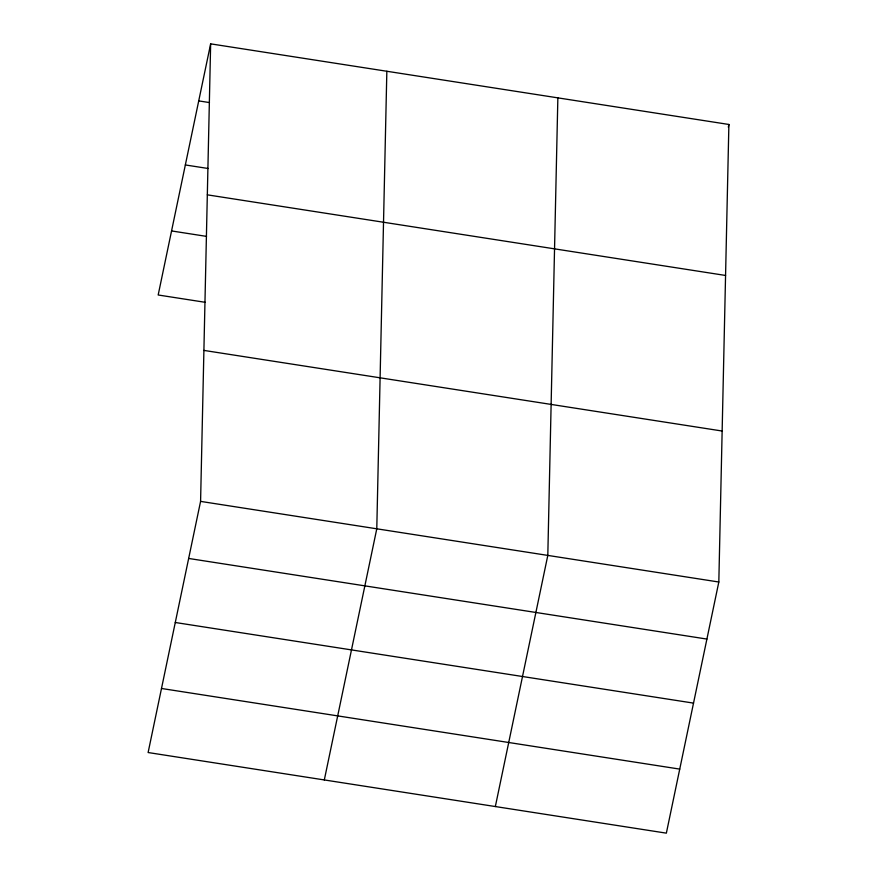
<?xml version="1.0" encoding="UTF-8"?>
<svg xmlns="http://www.w3.org/2000/svg" width="877" height="877" viewBox="0 0 877 877"><rect width="100%" height="100%" fill="white"/><g stroke="black" fill="none" stroke-linecap="round" stroke-linejoin="round"><path stroke-width="1.32" d="M200.581 501.392L210.644 43.85L728.886 124.468L718.822 582.01L666.356 833.15L148.114 752.532L200.581 501.392L718.822 582.01M386.845 71.256L376.781 528.798L324.315 779.938M557.86 97.862L547.807 555.404L495.341 806.544M210.644 43.85L158.178 294.99L205.251 302.313M728.327 127.121L728.886 124.468M198.717 100.899L209.482 102.576M185.343 164.953L208.211 168.505M207.323 194.837L725.564 275.455M171.552 230.936L206.523 236.384M203.903 350.405L722.144 431.024M188.665 558.452L706.906 639.07M175.279 622.495L693.532 703.113M161.5 688.478L679.741 769.107"/></g></svg>
